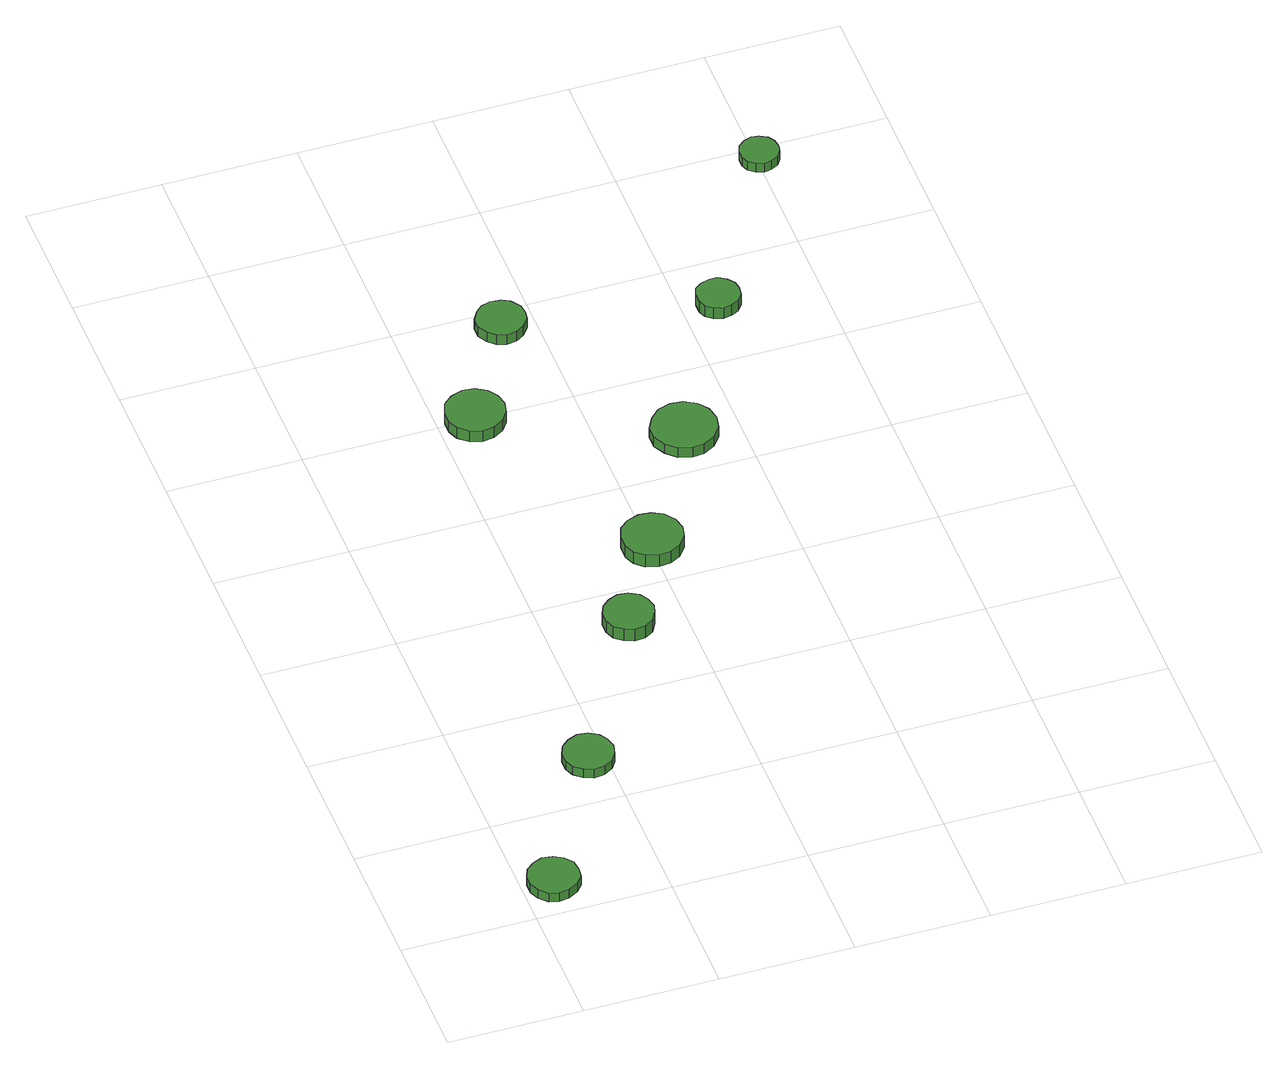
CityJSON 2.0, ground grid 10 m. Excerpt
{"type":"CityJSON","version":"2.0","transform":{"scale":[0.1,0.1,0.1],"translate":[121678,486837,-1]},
"CityObjects":{
"tree1":{"type":"SolitaryVegetationObject","attributes":{"function":"something"},"geometry":[{"type":"MultiSurface","lod":"1","boundaries":[[[0,1,2,3,4,5,6,7,8,9,10,11,12,13,14]],[[15,16,17,18,19,20,21,22,23,24,25,26,27,28,29]],[[0,29,28,1]],[[1,28,27,2]],[[2,27,26,3]],[[3,26,25,4]],[[4,25,24,5]],[[5,24,23,6]],[[6,23,22,7]],[[7,22,21,8]],[[8,21,20,9]],[[9,20,19,10]],[[10,19,18,11]],[[11,18,17,12]],[[12,17,16,13]],[[13,16,15,14]],[[14,15,29,0]]]}]},
"tree2":{"type":"SolitaryVegetationObject","attributes":{"function":"something"},"geometry":[{"type":"MultiSurface","lod":"1","boundaries":[[[30,31,32,33,34,35,36,37,38,39,40,41,42,43,44]],[[45,46,47,48,49,50,51,52,53,54,55,56,57,58,59]],[[30,59,58,31]],[[31,58,57,32]],[[32,57,56,33]],[[33,56,55,34]],[[34,55,54,35]],[[35,54,53,36]],[[36,53,52,37]],[[37,52,51,38]],[[38,51,50,39]],[[39,50,49,40]],[[40,49,48,41]],[[41,48,47,42]],[[42,47,46,43]],[[43,46,45,44]],[[44,45,59,30]]]}]},
"tree3":{"type":"SolitaryVegetationObject","attributes":{"function":"something"},"geometry":[{"type":"MultiSurface","lod":"1","boundaries":[[[60,61,62,63,64,65,66,67,68,69,70,71,72,73,74]],[[75,76,77,78,79,80,81,82,83,84,85,86,87,88,89]],[[60,89,88,61]],[[61,88,87,62]],[[62,87,86,63]],[[63,86,85,64]],[[64,85,84,65]],[[65,84,83,66]],[[66,83,82,67]],[[67,82,81,68]],[[68,81,80,69]],[[69,80,79,70]],[[70,79,78,71]],[[71,78,77,72]],[[72,77,76,73]],[[73,76,75,74]],[[74,75,89,60]]]}]},
"tree4":{"type":"SolitaryVegetationObject","attributes":{"function":"something"},"geometry":[{"type":"MultiSurface","lod":"1","boundaries":[[[90,91,92,93,94,95,96,97,98,99,100,101,102,103,104]],[[105,106,107,108,109,110,111,112,113,114,115,116,117,118,119]],[[90,119,118,91]],[[91,118,117,92]],[[92,117,116,93]],[[93,116,115,94]],[[94,115,114,95]],[[95,114,113,96]],[[96,113,112,97]],[[97,112,111,98]],[[98,111,110,99]],[[99,110,109,100]],[[100,109,108,101]],[[101,108,107,102]],[[102,107,106,103]],[[103,106,105,104]],[[104,105,119,90]]]}]},
"tree5":{"type":"SolitaryVegetationObject","attributes":{"function":"something"},"geometry":[{"type":"MultiSurface","lod":"1","boundaries":[[[120,121,122,123,124,125,126,127,128,129,130,131,132,133,134]],[[135,136,137,138,139,140,141,142,143,144,145,146,147,148,149]],[[120,149,148,121]],[[121,148,147,122]],[[122,147,146,123]],[[123,146,145,124]],[[124,145,144,125]],[[125,144,143,126]],[[126,143,142,127]],[[127,142,141,128]],[[128,141,140,129]],[[129,140,139,130]],[[130,139,138,131]],[[131,138,137,132]],[[132,137,136,133]],[[133,136,135,134]],[[134,135,149,120]]]}]},
"tree6":{"type":"SolitaryVegetationObject","attributes":{"function":"something"},"geometry":[{"type":"MultiSurface","lod":"1","boundaries":[[[150,151,152,153,154,155,156,157,158,159,160,161,162,163,164]],[[165,166,167,168,169,170,171,172,173,174,175,176,177,178,179]],[[150,179,178,151]],[[151,178,177,152]],[[152,177,176,153]],[[153,176,175,154]],[[154,175,174,155]],[[155,174,173,156]],[[156,173,172,157]],[[157,172,171,158]],[[158,171,170,159]],[[159,170,169,160]],[[160,169,168,161]],[[161,168,167,162]],[[162,167,166,163]],[[163,166,165,164]],[[164,165,179,150]]]}]},
"tree7":{"type":"SolitaryVegetationObject","attributes":{"function":"something"},"geometry":[{"type":"MultiSurface","lod":"1","boundaries":[[[180,181,182,183,184,185,186,187,188,189,190,191,192,193,194]],[[195,196,197,198,199,200,201,202,203,204,205,206,207,208,209]],[[180,209,208,181]],[[181,208,207,182]],[[182,207,206,183]],[[183,206,205,184]],[[184,205,204,185]],[[185,204,203,186]],[[186,203,202,187]],[[187,202,201,188]],[[188,201,200,189]],[[189,200,199,190]],[[190,199,198,191]],[[191,198,197,192]],[[192,197,196,193]],[[193,196,195,194]],[[194,195,209,180]]]}]},
"tree8":{"type":"SolitaryVegetationObject","attributes":{"function":"something"},"geometry":[{"type":"MultiSurface","lod":"1","boundaries":[[[210,211,212,213,214,215,216,217,218,219,220,221,222,223,224]],[[225,226,227,228,229,230,231,232,233,234,235,236,237,238,239]],[[210,239,238,211]],[[211,238,237,212]],[[212,237,236,213]],[[213,236,235,214]],[[214,235,234,215]],[[215,234,233,216]],[[216,233,232,217]],[[217,232,231,218]],[[218,231,230,219]],[[219,230,229,220]],[[220,229,228,221]],[[221,228,227,222]],[[222,227,226,223]],[[223,226,225,224]],[[224,225,239,210]]]}]},
"tree9":{"type":"SolitaryVegetationObject","attributes":{"function":"something"},"geometry":[{"type":"MultiSurface","lod":"1","boundaries":[[[240,241,242,243,244,245,246,247,248,249,250,251,252,253,254]],[[255,256,257,258,259,260,261,262,263,264,265,266,267,268,269]],[[240,269,268,241]],[[241,268,267,242]],[[242,267,266,243]],[[243,266,265,244]],[[244,265,264,245]],[[245,264,263,246]],[[246,263,262,247]],[[247,262,261,248]],[[248,261,260,249]],[[249,260,259,250]],[[250,259,258,251]],[[251,258,257,252]],[[252,257,256,253]],[[253,256,255,254]],[[254,255,269,240]]]}]}
},
"vertices":[
[41,29,16],[40,37,16],[35,43,16],[28,47,16],[20,48,16],[13,45,16],[7,40,16],[4,33,16],[4,25,16],[7,18,16],[13,12,16],[20,10,16],[28,11,16],[35,15,16],[40,21,16],[40,21,8],[35,15,8],[28,11,8],[20,10,8],[13,12,8],[7,18,8],[4,25,8],[4,33,8],[7,40,8],[13,45,8],[20,48,8],[28,47,8],[35,43,8],[40,37,8],[41,29,8],
[106,142,15],[104,150,15],[100,156,15],[93,160,15],[85,161,15],[78,158,15],[72,153,15],[69,146,15],[69,138,15],[72,131,15],[78,126,15],[85,123,15],[93,124,15],[100,128,15],[104,134,15],[104,134,7],[100,128,7],[93,124,7],[85,123,7],[78,126,7],[72,131,7],[69,138,7],[69,146,7],[72,153,7],[78,158,7],[85,161,7],[93,160,7],[100,156,7],[104,150,7],[106,142,7],
[179,267,17],[177,275,17],[173,281,17],[166,285,17],[158,286,17],[151,283,17],[145,278,17],[142,271,17],[142,263,17],[145,256,17],[151,251,17],[158,248,17],[166,249,17],[173,253,17],[177,260,17],[177,260,6],[173,253,6],[166,249,6],[158,248,6],[151,251,6],[145,256,6],[142,263,6],[142,271,6],[145,278,6],[151,283,6],[158,286,6],[166,285,6],[173,281,6],[177,275,6],[179,267,6],
[149,499,16],[147,508,16],[142,515,16],[134,520,16],[125,521,16],[116,518,16],[109,512,16],[106,503,16],[106,494,16],[109,486,16],[116,480,16],[125,477,16],[134,478,16],[142,483,16],[147,490,16],[147,490,6],[142,483,6],[134,478,6],[125,477,6],[116,480,6],[109,486,6],[106,494,6],[106,503,6],[109,512,6],[116,518,6],[125,521,6],[134,520,6],[142,515,6],[147,508,6],[149,499,6],
[224,337,17],[222,346,17],[216,354,17],[208,358,17],[199,359,17],[190,356,17],[183,350,17],[180,342,17],[180,332,17],[183,324,17],[190,318,17],[199,315,17],[208,316,17],[216,320,17],[222,328,17],[222,328,6],[216,320,6],[208,316,6],[199,315,6],[190,318,6],[183,324,6],[180,332,6],[180,342,6],[183,350,6],[190,356,6],[199,359,6],[208,358,6],[216,354,6],[222,346,6],[224,337,6],
[193,583,16],[192,590,16],[187,597,16],[181,600,16],[173,601,16],[166,599,16],[161,594,16],[157,587,16],[157,579,16],[161,572,16],[166,567,16],[173,565,16],[181,566,16],[187,570,16],[192,576,16],[192,576,7],[187,570,7],[181,566,7],[173,565,7],[166,567,7],[161,572,7],[157,579,7],[157,587,7],[161,594,7],[166,599,7],[173,601,7],[181,600,7],[187,597,7],[192,590,7],[193,583,7],
[284,438,15],[282,448,15],[276,456,15],[267,461,15],[258,462,15],[248,459,15],[241,452,15],[236,443,15],[236,433,15],[241,424,15],[248,417,15],[258,414,15],[267,415,15],[276,420,15],[282,428,15],[282,428,6],[276,420,6],[267,415,6],[258,414,6],[248,417,6],[241,424,6],[236,433,6],[236,443,6],[241,452,6],[248,459,6],[258,462,6],[267,461,6],[276,456,6],[282,448,6],[284,438,6],
[342,558,16],[341,564,16],[337,569,16],[331,573,16],[325,573,16],[318,571,16],[313,567,16],[311,561,16],[311,554,16],[313,548,16],[318,544,16],[325,542,16],[331,543,16],[337,546,16],[341,551,16],[341,551,6],[337,546,6],[331,543,6],[325,542,6],[318,544,6],[313,548,6],[311,554,6],[311,561,6],[313,567,6],[318,571,6],[325,573,6],[331,573,6],[337,569,6],[341,564,6],[342,558,6],
[416,688,15],[415,694,15],[412,699,15],[406,702,15],[401,703,15],[395,701,15],[390,697,15],[388,691,15],[388,685,15],[390,680,15],[395,676,15],[401,674,15],[406,675,15],[412,678,15],[415,683,15],[415,683,7],[412,678,7],[406,675,7],[401,674,7],[395,676,7],[390,680,7],[388,685,7],[388,691,7],[390,697,7],[395,701,7],[401,703,7],[406,702,7],[412,699,7],[415,694,7],[416,688,7]
]}
